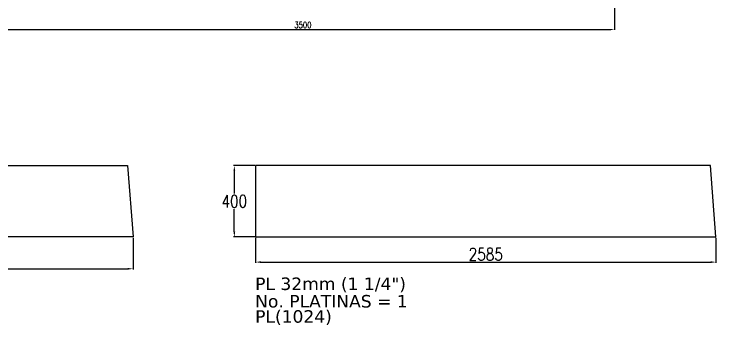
# Model space of a CAD drawing. Header units: millimetres. Extents: x 1541 to 289025, y -12015 to 47026.
# Drawn here: x 124494 to 128435, y 502 to 2245 of the extents above; entities that cross this region are included whole.
import ezdxf

# ---------------------------------------------------------------- set-up
doc = ezdxf.new("R2010")
doc.units = ezdxf.units.MM
doc.header["$LTSCALE"] = 0.1
for name, color, linetype in [('COTAS', 8, 'Continuous'), ('PLATINAS', 5, 'Continuous'), ('TEXTO GENERAL', 3, 'Continuous')]:
    doc.layers.add(name, color=color, linetype=linetype)
doc.styles.add('CNI_COTAS', font='romans.shx', dxfattribs={"width": 0.8})
doc.styles.add('TEXTO GENERAL', font='verdana.ttf', dxfattribs={"height": 0.9})
doc.dimstyles.new('1.2', dxfattribs={"dimscale": 0, "dimtxt": 35, "dimasz": 20, "dimexe": 2, "dimexo": 2, "dimgap": 7, "dimtad": 1, "dimdec": 0, "dimzin": 4, "dimdsep": 46, "dimtxsty": 'CNI_COTAS', "dimcen": 0, "dimclrd": 256, "dimclrt": 3, "dimadec": 0, "dimazin": 0, "dimtfac": 1, "dimtdec": 0, "dimtmove": 2, "dimatfit": 0, "dimfxl": 0.05, "dimtolj": 1, "dimtzin": 0, "dimarcsym": 1})
doc.dimstyles.new('1.3', dxfattribs={"dimscale": 0, "dimtxt": 50, "dimasz": 30, "dimexe": 4, "dimexo": 4, "dimgap": 9, "dimtad": 1, "dimdec": 0, "dimzin": 4, "dimdsep": 46, "dimtxsty": 'CNI_COTAS', "dimcen": 0, "dimclrd": 256, "dimclrt": 3, "dimadec": 0, "dimazin": 0, "dimtfac": 1, "dimtdec": 0, "dimtmove": 2, "dimatfit": 0, "dimfxl": 0.05, "dimtolj": 1, "dimtzin": 0, "dimarcsym": 0})

# ---------------------------------------------------------------- blocks, each defined once
blk = doc.blocks.new('*D1814')
at = {"layer": 'COTAS', "color": 0, "lineweight": -2, "transparency": 16777216}
for p, q in [((122666, 991.2), (122666, 813)), ((125163, 991.2), (125163, 813))]:
    blk.add_line(p, q, dxfattribs=at)
at = {"layer": 'COTAS', "lineweight": -2, "transparency": 16777216}
blk.add_line((122696, 817), (125133, 817), dxfattribs=at)
at = {"layer": 'COTAS', "transparency": 16777216}
for points in [[(122696, 822), (122696, 812), (122666, 817)], [(125133, 822), (125133, 812), (125163, 817)]]:
    blk.add_solid(points, dxfattribs=at)
at = {"layer": 'Defpoints', "color": 0, "transparency": 16777216}
for p in [(122666, 995.2), (125163, 995.2), (125163, 817)]:
    blk.add_point(p, dxfattribs=at)
at = {"layer": 'COTAS', "color": 3, "transparency": 16777216, "insert": (123914.5, 861), "char_height": 70, "attachment_point": 5, "style": 'CNI_COTAS'}
blk.add_mtext('\\A1;2497', dxfattribs=at)
blk = doc.blocks.new('*D1816')
at = {"layer": 'COTAS', "color": 0, "lineweight": -2, "transparency": 16777216}
for p, q in [((125850.4, 991.2), (125850.4, 850.4)), ((128435.4, 991.2), (128435.4, 850.4))]:
    blk.add_line(p, q, dxfattribs=at)
at = {"layer": 'COTAS', "lineweight": -2, "transparency": 16777216}
blk.add_line((125880.4, 854.4), (128405.4, 854.4), dxfattribs=at)
at = {"layer": 'COTAS', "transparency": 16777216}
for points in [[(125880.4, 859.4), (125880.4, 849.4), (125850.4, 854.4)], [(128405.4, 859.4), (128405.4, 849.4), (128435.4, 854.4)]]:
    blk.add_solid(points, dxfattribs=at)
at = {"layer": 'Defpoints', "color": 0, "transparency": 16777216}
for p in [(125850.4, 995.2), (128435.4, 995.2), (128435.4, 854.4)]:
    blk.add_point(p, dxfattribs=at)
at = {"layer": 'COTAS', "color": 3, "transparency": 16777216, "insert": (127142.9, 898.4), "char_height": 70, "attachment_point": 5, "style": 'CNI_COTAS'}
blk.add_mtext('\\A1;2585', dxfattribs=at)
blk = doc.blocks.new('*D1817')
at = {"layer": 'COTAS', "color": 0, "lineweight": -2, "transparency": 16777216}
for p, q in [((125846.4, 1395.2), (125727.1, 1395.2)), ((125846.4, 995.2), (125727.1, 995.2))]:
    blk.add_line(p, q, dxfattribs=at)
at = {"layer": 'COTAS', "lineweight": -2, "transparency": 16777216}
for p, q in [((125731.1, 1365.2), (125731.1, 1239.2)), ((125731.1, 1025.2), (125731.1, 1151.2))]:
    blk.add_line(p, q, dxfattribs=at)
at = {"layer": 'COTAS', "transparency": 16777216}
for points in [[(125726.1, 1365.2), (125736.1, 1365.2), (125731.1, 1395.2)], [(125726.1, 1025.2), (125736.1, 1025.2), (125731.1, 995.2)]]:
    blk.add_solid(points, dxfattribs=at)
at = {"layer": 'Defpoints', "color": 0, "transparency": 16777216}
for p in [(125731.1, 1395.2), (125850.4, 1395.2), (125850.4, 995.2)]:
    blk.add_point(p, dxfattribs=at)
at = {"layer": 'COTAS', "color": 3, "transparency": 16777216, "insert": (125731.1, 1195.2), "char_height": 70, "attachment_point": 5, "rotation": 0.2, "style": 'CNI_COTAS'}
blk.add_mtext('\\A1;400', dxfattribs=at)
blk = doc.blocks.new('*D1502')
at = {"layer": 'COTAS', "color": 0, "lineweight": -2, "transparency": 16777216}
for p, q in [((124366, 2292.4), (124366, 2157)), ((127866, 2292.4), (127866, 2157))]:
    blk.add_line(p, q, dxfattribs=at)
at = {"layer": 'COTAS', "lineweight": -2, "transparency": 16777216}
blk.add_line((124386, 2159), (127846, 2159), dxfattribs=at)
at = {"layer": 'COTAS', "transparency": 16777216}
for points in [[(124386, 2162.4), (124386, 2155.7), (124366, 2159)], [(127846, 2162.4), (127846, 2155.7), (127866, 2159)]]:
    blk.add_solid(points, dxfattribs=at)
at = {"layer": 'Defpoints', "color": 0, "transparency": 16777216}
for p in [(124366, 2294.4), (127866, 2294.4), (127866, 2159)]:
    blk.add_point(p, dxfattribs=at)
at = {"layer": 'COTAS', "color": 3, "transparency": 16777216, "insert": (126116, 2183.5), "char_height": 35, "attachment_point": 5, "style": 'CNI_COTAS'}
blk.add_mtext('\\A1;3500', dxfattribs=at)
blk = doc.blocks.new('A$C27d15630')
at = {"layer": 'PLATINAS'}
blk.add_lwpolyline([(122666, 1395.2), (125131, 1395.2), (125131, 1395.2), (125163, 995.2), (122666, 995.2)], close=True, dxfattribs=at)
blk.add_lwpolyline([(125850.4, 995.2), (128435.4, 995.2), (128404.4, 1395.2), (125850.4, 1395.2), (125850.4, 995.2)], dxfattribs=at)
at = {"layer": 'TEXTO GENERAL', "color": 3, "style": 'TEXTO GENERAL'}
for s, p in [('PL 32mm (1 1/4")', (125848, 697.9)), ('No. PLATINAS = 1', (125848, 600)), ('PL(1024)', (125848, 514.8))]:
    blk.add_text(s, height=70, dxfattribs=at).set_placement(p)
at = {"layer": 'COTAS'}
for base, p1, p2, dimstyle, override, picture, middle in [((127866, 2159), (124366, 2294.4), (127866, 2294.4), '1.2', {"dimscale": 1}, '*D1502', (126116, 2183.5)), ((125163, 817), (122666, 995.2), (125163, 995.2), '1.3', {"dimscale": 1, "dimtxt": 70}, '*D1814', (123914.5, 861)), ((128435.4, 854.4), (125850.4, 995.2), (128435.4, 995.2), '1.3', {"dimscale": 1, "dimtxt": 70}, '*D1816', (127142.9, 898.4))]:
    dim = blk.add_linear_dim(base=base, p1=p1, p2=p2, dimstyle=dimstyle, override=override, dxfattribs=at)
    dim.commit()
    dim.dimension.update_dxf_attribs({"geometry": picture, "text_midpoint": middle})
dim = blk.add_linear_dim(base=(125731.1, 1395.2), p1=(125850.4, 995.2), p2=(125850.4, 1395.2), angle=270, dimstyle='1.3', override={"dimscale": 1, "dimtxt": 70}, dxfattribs=at)
dim.commit()
dim.dimension.update_dxf_attribs({"geometry": '*D1817', "text_midpoint": (125731.1, 1195.2), "text_rotation": 0.2})

msp = doc.modelspace()

# ---------------------------------------------------------------- block references
at = {"layer": 'COTAS'}
msp.add_blockref('A$C27d15630', (0, 0), dxfattribs=at)

doc.saveas('drawing.dxf')
